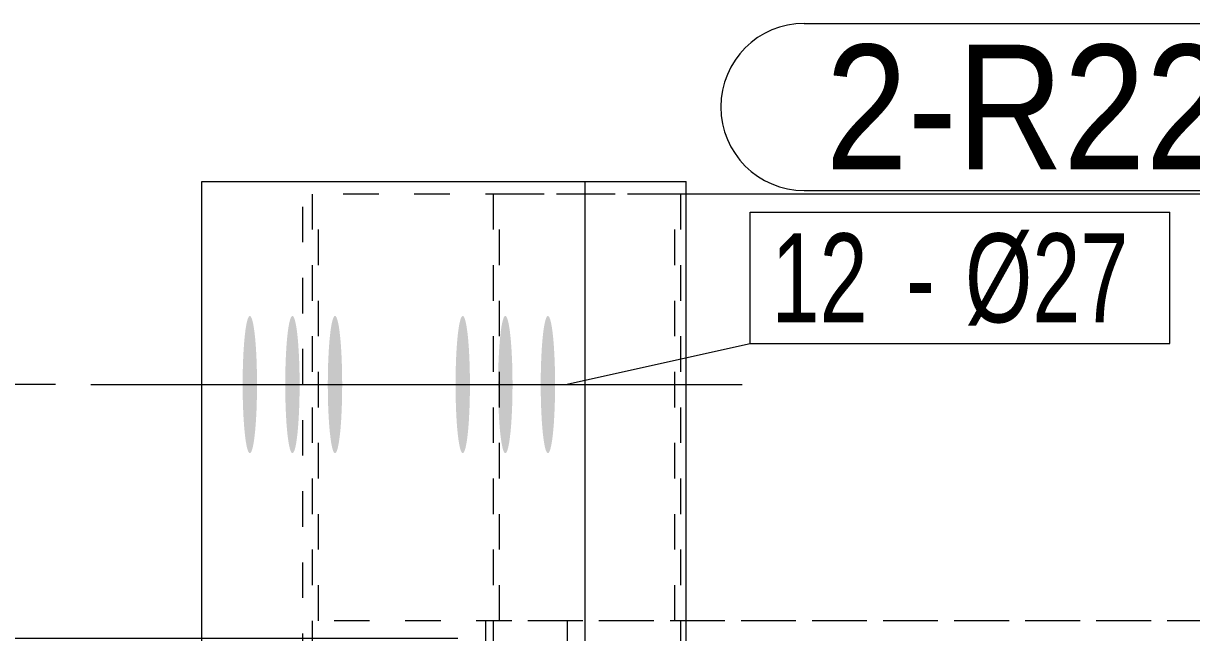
# Model space of a CAD drawing. Header units: millimetres. Extents: x 2 to 825, y 1 to 579.
# Drawn here: x 72.43 to 105.32, y 469.94 to 487.07 of the extents above; entities that cross this region are included whole.
import ezdxf

# ---------------------------------------------------------------- set-up
doc = ezdxf.new("R2010")
doc.units = ezdxf.units.MM
doc.linetypes.add('XKITLINE00', pattern=[0])
doc.linetypes.add('XKITLINE01', pattern=[4, 1, -1, 1, -1])
for name, color, linetype, lineweight in [('Bolt', 3, 'Continuous', 0), ('BoltMark', 7, 'Continuous', 0), ('Dimensions', 7, 'Continuous', 0), ('Part', 2, 'Continuous', 0), ('PartMark', 7, 'Continuous', 0)]:
    doc.layers.add(name, color=color, linetype=linetype, lineweight=lineweight)
doc.styles.add('ARIAL', font='ARIAL.TTF')
doc.styles.add('ARIAL_NARROW', font='ARIALN.TTF')

# ---------------------------------------------------------------- blocks, each defined once
blk = doc.blocks.new('*A33')
at = {"layer": 'Bolt'}
for points in [[(79.009, 476.866), (79.009, 476.819), (79.009, 476.772), (79.008, 476.725), (79.008, 476.678), (79.007, 476.631), (79.006, 476.584), (79.005, 476.537), (79.004, 476.491), (79.003, 476.445), (79.002, 476.399), (79, 476.354), (78.999, 476.309), (78.997, 476.264), (78.996, 476.22), (78.994, 476.176), (78.992, 476.132), (78.99, 476.089), (78.987, 476.047), (78.985, 476.005), (78.983, 475.963), (78.98, 475.922), (78.978, 475.882), (78.975, 475.842), (78.972, 475.803), (78.969, 475.765), (78.966, 475.727), (78.963, 475.69), (78.96, 475.654), (78.957, 475.618), (78.953, 475.584), (78.95, 475.55), (78.946, 475.517), (78.943, 475.485), (78.939, 475.453), (78.935, 475.423), (78.931, 475.393), (78.927, 475.365), (78.923, 475.337), (78.919, 475.31), (78.915, 475.284), (78.911, 475.259), (78.906, 475.236), (78.902, 475.213), (78.898, 475.191), (78.893, 475.17), (78.889, 475.151), (78.884, 475.132), (78.88, 475.114), (78.875, 475.098), (78.87, 475.082), (78.866, 475.068), (78.861, 475.055), (78.856, 475.043), (78.851, 475.032), (78.846, 475.022), (78.841, 475.013), (78.836, 475.006), (78.832, 475), (78.827, 474.994), (78.822, 474.99), (78.817, 474.987), (78.812, 474.986), (78.807, 474.985), (78.802, 474.986), (78.797, 474.987), (78.792, 474.99), (78.787, 474.994), (78.782, 475), (78.777, 475.006), (78.772, 475.013), (78.767, 475.022), (78.762, 475.032), (78.758, 475.043), (78.753, 475.055), (78.748, 475.068), (78.743, 475.082), (78.739, 475.098), (78.734, 475.114), (78.729, 475.132), (78.725, 475.151), (78.72, 475.17), (78.716, 475.191), (78.711, 475.213), (78.707, 475.236), (78.703, 475.259), (78.699, 475.284), (78.694, 475.31), (78.69, 475.337), (78.686, 475.365), (78.682, 475.393), (78.678, 475.423), (78.675, 475.453), (78.671, 475.485), (78.667, 475.517), (78.664, 475.55), (78.66, 475.584), (78.657, 475.618), (78.654, 475.654), (78.65, 475.69), (78.647, 475.727), (78.644, 475.765), (78.641, 475.803), (78.639, 475.842), (78.636, 475.882), (78.633, 475.922), (78.631, 475.963), (78.628, 476.005), (78.626, 476.047), (78.624, 476.089), (78.622, 476.132), (78.62, 476.176), (78.618, 476.22), (78.616, 476.264), (78.615, 476.309), (78.613, 476.354), (78.612, 476.399), (78.611, 476.445), (78.609, 476.491), (78.608, 476.537), (78.607, 476.584), (78.607, 476.631), (78.606, 476.678), (78.605, 476.725), (78.605, 476.772), (78.605, 476.819), (78.605, 476.866), (78.604, 476.914), (78.605, 476.961), (78.605, 477.008), (78.605, 477.056), (78.605, 477.103), (78.606, 477.15), (78.607, 477.197), (78.607, 477.243), (78.608, 477.29), (78.609, 477.336), (78.611, 477.382), (78.612, 477.428), (78.613, 477.473), (78.615, 477.519), (78.616, 477.563), (78.618, 477.608), (78.62, 477.652), (78.622, 477.695), (78.624, 477.738), (78.626, 477.781), (78.628, 477.823), (78.631, 477.864), (78.633, 477.905), (78.636, 477.945), (78.639, 477.985), (78.641, 478.024), (78.644, 478.062), (78.647, 478.1), (78.65, 478.137), (78.654, 478.173), (78.657, 478.209), (78.66, 478.243), (78.664, 478.277), (78.667, 478.31), (78.671, 478.343), (78.675, 478.374), (78.678, 478.404), (78.682, 478.434), (78.686, 478.463), (78.69, 478.49), (78.694, 478.517), (78.699, 478.543), (78.703, 478.568), (78.707, 478.592), (78.711, 478.614), (78.716, 478.636), (78.72, 478.657), (78.725, 478.677), (78.729, 478.695), (78.734, 478.713), (78.739, 478.729), (78.743, 478.745), (78.748, 478.759), (78.753, 478.772), (78.758, 478.784), (78.762, 478.795), (78.767, 478.805), (78.772, 478.814), (78.777, 478.821), (78.782, 478.828), (78.787, 478.833), (78.792, 478.837), (78.797, 478.84), (78.802, 478.842), (78.807, 478.842), (78.812, 478.842), (78.817, 478.84), (78.822, 478.837), (78.827, 478.833), (78.832, 478.828), (78.836, 478.821), (78.841, 478.814), (78.846, 478.805), (78.851, 478.795), (78.856, 478.784), (78.861, 478.772), (78.866, 478.759), (78.87, 478.745), (78.875, 478.729), (78.88, 478.713), (78.884, 478.695), (78.889, 478.677), (78.893, 478.657), (78.898, 478.636), (78.902, 478.614), (78.906, 478.592), (78.911, 478.568), (78.915, 478.543), (78.919, 478.517), (78.923, 478.49), (78.927, 478.463), (78.931, 478.434), (78.935, 478.404), (78.939, 478.374), (78.943, 478.343), (78.946, 478.31), (78.95, 478.277), (78.953, 478.243), (78.957, 478.209), (78.96, 478.173), (78.963, 478.137), (78.966, 478.1), (78.969, 478.062), (78.972, 478.024), (78.975, 477.985), (78.978, 477.945), (78.98, 477.905), (78.983, 477.864), (78.985, 477.823), (78.987, 477.781), (78.99, 477.738), (78.992, 477.695), (78.994, 477.652), (78.996, 477.608), (78.997, 477.563), (78.999, 477.519), (79, 477.473), (79.002, 477.428), (79.003, 477.382), (79.004, 477.336), (79.005, 477.29), (79.006, 477.243), (79.007, 477.197), (79.008, 477.15), (79.008, 477.103), (79.009, 477.056), (79.009, 477.008), (79.009, 476.961), (79.009, 476.914)], [(80.208, 476.866), (80.208, 476.819), (80.207, 476.772), (80.207, 476.725), (80.206, 476.678), (80.206, 476.631), (80.205, 476.584), (80.204, 476.537), (80.203, 476.491), (80.202, 476.445), (80.201, 476.399), (80.199, 476.354), (80.198, 476.309), (80.196, 476.264), (80.194, 476.22), (80.192, 476.176), (80.191, 476.132), (80.188, 476.089), (80.186, 476.047), (80.184, 476.005), (80.182, 475.963), (80.179, 475.922), (80.176, 475.882), (80.174, 475.842), (80.171, 475.803), (80.168, 475.765), (80.165, 475.727), (80.162, 475.69), (80.159, 475.654), (80.155, 475.618), (80.152, 475.584), (80.149, 475.55), (80.145, 475.517), (80.141, 475.485), (80.138, 475.453), (80.134, 475.423), (80.13, 475.393), (80.126, 475.365), (80.122, 475.337), (80.118, 475.31), (80.114, 475.284), (80.11, 475.259), (80.105, 475.236), (80.101, 475.213), (80.097, 475.191), (80.092, 475.17), (80.088, 475.151), (80.083, 475.132), (80.078, 475.114), (80.074, 475.098), (80.069, 475.082), (80.064, 475.068), (80.06, 475.055), (80.055, 475.043), (80.05, 475.032), (80.045, 475.022), (80.04, 475.013), (80.035, 475.006), (80.03, 475), (80.025, 474.994), (80.02, 474.99), (80.016, 474.987), (80.011, 474.986), (80.006, 474.985), (80.001, 474.986), (79.996, 474.987), (79.991, 474.99), (79.986, 474.994), (79.981, 475), (79.976, 475.006), (79.971, 475.013), (79.966, 475.022), (79.961, 475.032), (79.956, 475.043), (79.952, 475.055), (79.947, 475.068), (79.942, 475.082), (79.937, 475.098), (79.933, 475.114), (79.928, 475.132), (79.924, 475.151), (79.919, 475.17), (79.915, 475.191), (79.91, 475.213), (79.906, 475.236), (79.902, 475.259), (79.897, 475.284), (79.893, 475.31), (79.889, 475.337), (79.885, 475.365), (79.881, 475.393), (79.877, 475.423), (79.873, 475.453), (79.87, 475.485), (79.866, 475.517), (79.863, 475.55), (79.859, 475.584), (79.856, 475.618), (79.852, 475.654), (79.849, 475.69), (79.846, 475.727), (79.843, 475.765), (79.84, 475.803), (79.837, 475.842), (79.835, 475.882), (79.832, 475.922), (79.83, 475.963), (79.827, 476.005), (79.825, 476.047), (79.823, 476.089), (79.821, 476.132), (79.819, 476.176), (79.817, 476.22), (79.815, 476.264), (79.813, 476.309), (79.812, 476.354), (79.811, 476.399), (79.809, 476.445), (79.808, 476.491), (79.807, 476.537), (79.806, 476.584), (79.805, 476.631), (79.805, 476.678), (79.804, 476.725), (79.804, 476.772), (79.804, 476.819), (79.803, 476.866), (79.803, 476.914), (79.803, 476.961), (79.804, 477.008), (79.804, 477.056), (79.804, 477.103), (79.805, 477.15), (79.805, 477.197), (79.806, 477.243), (79.807, 477.29), (79.808, 477.336), (79.809, 477.382), (79.811, 477.428), (79.812, 477.473), (79.813, 477.519), (79.815, 477.563), (79.817, 477.608), (79.819, 477.652), (79.821, 477.695), (79.823, 477.738), (79.825, 477.781), (79.827, 477.823), (79.83, 477.864), (79.832, 477.905), (79.835, 477.945), (79.837, 477.985), (79.84, 478.024), (79.843, 478.062), (79.846, 478.1), (79.849, 478.137), (79.852, 478.173), (79.856, 478.209), (79.859, 478.243), (79.863, 478.277), (79.866, 478.31), (79.87, 478.343), (79.873, 478.374), (79.877, 478.404), (79.881, 478.434), (79.885, 478.463), (79.889, 478.49), (79.893, 478.517), (79.897, 478.543), (79.902, 478.568), (79.906, 478.592), (79.91, 478.614), (79.915, 478.636), (79.919, 478.657), (79.924, 478.677), (79.928, 478.695), (79.933, 478.713), (79.937, 478.729), (79.942, 478.745), (79.947, 478.759), (79.952, 478.772), (79.956, 478.784), (79.961, 478.795), (79.966, 478.805), (79.971, 478.814), (79.976, 478.821), (79.981, 478.828), (79.986, 478.833), (79.991, 478.837), (79.996, 478.84), (80.001, 478.842), (80.006, 478.842), (80.011, 478.842), (80.016, 478.84), (80.02, 478.837), (80.025, 478.833), (80.03, 478.828), (80.035, 478.821), (80.04, 478.814), (80.045, 478.805), (80.05, 478.795), (80.055, 478.784), (80.06, 478.772), (80.064, 478.759), (80.069, 478.745), (80.074, 478.729), (80.078, 478.713), (80.083, 478.695), (80.088, 478.677), (80.092, 478.657), (80.097, 478.636), (80.101, 478.614), (80.105, 478.592), (80.11, 478.568), (80.114, 478.543), (80.118, 478.517), (80.122, 478.49), (80.126, 478.463), (80.13, 478.434), (80.134, 478.404), (80.138, 478.374), (80.141, 478.343), (80.145, 478.31), (80.149, 478.277), (80.152, 478.243), (80.155, 478.209), (80.159, 478.173), (80.162, 478.137), (80.165, 478.1), (80.168, 478.062), (80.171, 478.024), (80.174, 477.985), (80.176, 477.945), (80.179, 477.905), (80.182, 477.864), (80.184, 477.823), (80.186, 477.781), (80.188, 477.738), (80.191, 477.695), (80.192, 477.652), (80.194, 477.608), (80.196, 477.563), (80.198, 477.519), (80.199, 477.473), (80.201, 477.428), (80.202, 477.382), (80.203, 477.336), (80.204, 477.29), (80.205, 477.243), (80.206, 477.197), (80.206, 477.15), (80.207, 477.103), (80.207, 477.056), (80.208, 477.008), (80.208, 476.961), (80.208, 476.914)], [(81.407, 476.866), (81.406, 476.819), (81.406, 476.772), (81.406, 476.725), (81.405, 476.678), (81.404, 476.631), (81.404, 476.584), (81.403, 476.537), (81.402, 476.491), (81.401, 476.445), (81.399, 476.399), (81.398, 476.354), (81.396, 476.309), (81.395, 476.264), (81.393, 476.22), (81.391, 476.176), (81.389, 476.132), (81.387, 476.089), (81.385, 476.047), (81.383, 476.005), (81.38, 475.963), (81.378, 475.922), (81.375, 475.882), (81.373, 475.842), (81.37, 475.803), (81.367, 475.765), (81.364, 475.727), (81.361, 475.69), (81.358, 475.654), (81.354, 475.618), (81.351, 475.584), (81.347, 475.55), (81.344, 475.517), (81.34, 475.485), (81.337, 475.453), (81.333, 475.423), (81.329, 475.393), (81.325, 475.365), (81.321, 475.337), (81.317, 475.31), (81.313, 475.284), (81.308, 475.259), (81.304, 475.236), (81.3, 475.213), (81.295, 475.191), (81.291, 475.17), (81.286, 475.151), (81.282, 475.132), (81.277, 475.114), (81.273, 475.098), (81.268, 475.082), (81.263, 475.068), (81.258, 475.055), (81.254, 475.043), (81.249, 475.032), (81.244, 475.022), (81.239, 475.013), (81.234, 475.006), (81.229, 475), (81.224, 474.994), (81.219, 474.99), (81.214, 474.987), (81.209, 474.986), (81.204, 474.985), (81.199, 474.986), (81.194, 474.987), (81.189, 474.99), (81.185, 474.994), (81.18, 475), (81.175, 475.006), (81.17, 475.013), (81.165, 475.022), (81.16, 475.032), (81.155, 475.043), (81.15, 475.055), (81.146, 475.068), (81.141, 475.082), (81.136, 475.098), (81.132, 475.114), (81.127, 475.132), (81.122, 475.151), (81.118, 475.17), (81.113, 475.191), (81.109, 475.213), (81.105, 475.236), (81.1, 475.259), (81.096, 475.284), (81.092, 475.31), (81.088, 475.337), (81.084, 475.365), (81.08, 475.393), (81.076, 475.423), (81.072, 475.453), (81.069, 475.485), (81.065, 475.517), (81.061, 475.55), (81.058, 475.584), (81.054, 475.618), (81.051, 475.654), (81.048, 475.69), (81.045, 475.727), (81.042, 475.765), (81.039, 475.803), (81.036, 475.842), (81.033, 475.882), (81.031, 475.922), (81.028, 475.963), (81.026, 476.005), (81.024, 476.047), (81.022, 476.089), (81.019, 476.132), (81.017, 476.176), (81.016, 476.22), (81.014, 476.264), (81.012, 476.309), (81.011, 476.354), (81.009, 476.399), (81.008, 476.445), (81.007, 476.491), (81.006, 476.537), (81.005, 476.584), (81.004, 476.631), (81.004, 476.678), (81.003, 476.725), (81.003, 476.772), (81.002, 476.819), (81.002, 476.866), (81.002, 476.914), (81.002, 476.961), (81.002, 477.008), (81.003, 477.056), (81.003, 477.103), (81.004, 477.15), (81.004, 477.197), (81.005, 477.243), (81.006, 477.29), (81.007, 477.336), (81.008, 477.382), (81.009, 477.428), (81.011, 477.473), (81.012, 477.519), (81.014, 477.563), (81.016, 477.608), (81.017, 477.652), (81.019, 477.695), (81.022, 477.738), (81.024, 477.781), (81.026, 477.823), (81.028, 477.864), (81.031, 477.905), (81.033, 477.945), (81.036, 477.985), (81.039, 478.024), (81.042, 478.062), (81.045, 478.1), (81.048, 478.137), (81.051, 478.173), (81.054, 478.209), (81.058, 478.243), (81.061, 478.277), (81.065, 478.31), (81.069, 478.343), (81.072, 478.374), (81.076, 478.404), (81.08, 478.434), (81.084, 478.463), (81.088, 478.49), (81.092, 478.517), (81.096, 478.543), (81.1, 478.568), (81.105, 478.592), (81.109, 478.614), (81.113, 478.636), (81.118, 478.657), (81.122, 478.677), (81.127, 478.695), (81.132, 478.713), (81.136, 478.729), (81.141, 478.745), (81.146, 478.759), (81.15, 478.772), (81.155, 478.784), (81.16, 478.795), (81.165, 478.805), (81.17, 478.814), (81.175, 478.821), (81.18, 478.828), (81.185, 478.833), (81.189, 478.837), (81.194, 478.84), (81.199, 478.842), (81.204, 478.842), (81.209, 478.842), (81.214, 478.84), (81.219, 478.837), (81.224, 478.833), (81.229, 478.828), (81.234, 478.821), (81.239, 478.814), (81.244, 478.805), (81.249, 478.795), (81.254, 478.784), (81.258, 478.772), (81.263, 478.759), (81.268, 478.745), (81.273, 478.729), (81.277, 478.713), (81.282, 478.695), (81.286, 478.677), (81.291, 478.657), (81.295, 478.636), (81.3, 478.614), (81.304, 478.592), (81.308, 478.568), (81.313, 478.543), (81.317, 478.517), (81.321, 478.49), (81.325, 478.463), (81.329, 478.434), (81.333, 478.404), (81.337, 478.374), (81.34, 478.343), (81.344, 478.31), (81.347, 478.277), (81.351, 478.243), (81.354, 478.209), (81.358, 478.173), (81.361, 478.137), (81.364, 478.1), (81.367, 478.062), (81.37, 478.024), (81.373, 477.985), (81.375, 477.945), (81.378, 477.905), (81.38, 477.864), (81.383, 477.823), (81.385, 477.781), (81.387, 477.738), (81.389, 477.695), (81.391, 477.652), (81.393, 477.608), (81.395, 477.563), (81.396, 477.519), (81.398, 477.473), (81.399, 477.428), (81.401, 477.382), (81.402, 477.336), (81.403, 477.29), (81.404, 477.243), (81.404, 477.197), (81.405, 477.15), (81.406, 477.103), (81.406, 477.056), (81.406, 477.008), (81.407, 476.961), (81.407, 476.914)], [(85.003, 476.866), (85.003, 476.819), (85.003, 476.772), (85.002, 476.725), (85.002, 476.678), (85.001, 476.631), (85, 476.584), (84.999, 476.537), (84.998, 476.491), (84.997, 476.445), (84.996, 476.399), (84.994, 476.354), (84.993, 476.309), (84.991, 476.264), (84.99, 476.22), (84.988, 476.176), (84.986, 476.132), (84.984, 476.089), (84.981, 476.047), (84.979, 476.005), (84.977, 475.963), (84.974, 475.922), (84.972, 475.882), (84.969, 475.842), (84.966, 475.803), (84.963, 475.765), (84.96, 475.727), (84.957, 475.69), (84.954, 475.654), (84.951, 475.618), (84.947, 475.584), (84.944, 475.55), (84.94, 475.517), (84.937, 475.485), (84.933, 475.453), (84.929, 475.423), (84.925, 475.393), (84.921, 475.365), (84.917, 475.337), (84.913, 475.31), (84.909, 475.284), (84.905, 475.259), (84.9, 475.236), (84.896, 475.213), (84.892, 475.191), (84.887, 475.17), (84.883, 475.151), (84.878, 475.132), (84.874, 475.114), (84.869, 475.098), (84.864, 475.082), (84.859, 475.068), (84.855, 475.055), (84.85, 475.043), (84.845, 475.032), (84.84, 475.022), (84.835, 475.013), (84.83, 475.006), (84.826, 475), (84.821, 474.994), (84.816, 474.99), (84.811, 474.987), (84.806, 474.986), (84.801, 474.985), (84.796, 474.986), (84.791, 474.987), (84.786, 474.99), (84.781, 474.994), (84.776, 475), (84.771, 475.006), (84.766, 475.013), (84.761, 475.022), (84.756, 475.032), (84.752, 475.043), (84.747, 475.055), (84.742, 475.068), (84.737, 475.082), (84.733, 475.098), (84.728, 475.114), (84.723, 475.132), (84.719, 475.151), (84.714, 475.17), (84.71, 475.191), (84.705, 475.213), (84.701, 475.236), (84.697, 475.259), (84.693, 475.284), (84.688, 475.31), (84.684, 475.337), (84.68, 475.365), (84.676, 475.393), (84.672, 475.423), (84.669, 475.453), (84.665, 475.485), (84.661, 475.517), (84.658, 475.55), (84.654, 475.584), (84.651, 475.618), (84.648, 475.654), (84.644, 475.69), (84.641, 475.727), (84.638, 475.765), (84.635, 475.803), (84.633, 475.842), (84.63, 475.882), (84.627, 475.922), (84.625, 475.963), (84.622, 476.005), (84.62, 476.047), (84.618, 476.089), (84.616, 476.132), (84.614, 476.176), (84.612, 476.22), (84.61, 476.264), (84.609, 476.309), (84.607, 476.354), (84.606, 476.399), (84.605, 476.445), (84.603, 476.491), (84.602, 476.537), (84.601, 476.584), (84.601, 476.631), (84.6, 476.678), (84.599, 476.725), (84.599, 476.772), (84.599, 476.819), (84.599, 476.866), (84.598, 476.914), (84.599, 476.961), (84.599, 477.008), (84.599, 477.056), (84.599, 477.103), (84.6, 477.15), (84.601, 477.197), (84.601, 477.243), (84.602, 477.29), (84.603, 477.336), (84.605, 477.382), (84.606, 477.428), (84.607, 477.473), (84.609, 477.519), (84.61, 477.563), (84.612, 477.608), (84.614, 477.652), (84.616, 477.695), (84.618, 477.738), (84.62, 477.781), (84.622, 477.823), (84.625, 477.864), (84.627, 477.905), (84.63, 477.945), (84.633, 477.985), (84.635, 478.024), (84.638, 478.062), (84.641, 478.1), (84.644, 478.137), (84.648, 478.173), (84.651, 478.209), (84.654, 478.243), (84.658, 478.277), (84.661, 478.31), (84.665, 478.343), (84.669, 478.374), (84.672, 478.404), (84.676, 478.434), (84.68, 478.463), (84.684, 478.49), (84.688, 478.517), (84.693, 478.543), (84.697, 478.568), (84.701, 478.592), (84.705, 478.614), (84.71, 478.636), (84.714, 478.657), (84.719, 478.677), (84.723, 478.695), (84.728, 478.713), (84.733, 478.729), (84.737, 478.745), (84.742, 478.759), (84.747, 478.772), (84.752, 478.784), (84.756, 478.795), (84.761, 478.805), (84.766, 478.814), (84.771, 478.821), (84.776, 478.828), (84.781, 478.833), (84.786, 478.837), (84.791, 478.84), (84.796, 478.842), (84.801, 478.842), (84.806, 478.842), (84.811, 478.84), (84.816, 478.837), (84.821, 478.833), (84.826, 478.828), (84.83, 478.821), (84.835, 478.814), (84.84, 478.805), (84.845, 478.795), (84.85, 478.784), (84.855, 478.772), (84.859, 478.759), (84.864, 478.745), (84.869, 478.729), (84.874, 478.713), (84.878, 478.695), (84.883, 478.677), (84.887, 478.657), (84.892, 478.636), (84.896, 478.614), (84.9, 478.592), (84.905, 478.568), (84.909, 478.543), (84.913, 478.517), (84.917, 478.49), (84.921, 478.463), (84.925, 478.434), (84.929, 478.404), (84.933, 478.374), (84.937, 478.343), (84.94, 478.31), (84.944, 478.277), (84.947, 478.243), (84.951, 478.209), (84.954, 478.173), (84.957, 478.137), (84.96, 478.1), (84.963, 478.062), (84.966, 478.024), (84.969, 477.985), (84.972, 477.945), (84.974, 477.905), (84.977, 477.864), (84.979, 477.823), (84.981, 477.781), (84.984, 477.738), (84.986, 477.695), (84.988, 477.652), (84.99, 477.608), (84.991, 477.563), (84.993, 477.519), (84.994, 477.473), (84.996, 477.428), (84.997, 477.382), (84.998, 477.336), (84.999, 477.29), (85, 477.243), (85.001, 477.197), (85.002, 477.15), (85.002, 477.103), (85.003, 477.056), (85.003, 477.008), (85.003, 476.961), (85.003, 476.914)], [(86.202, 476.866), (86.202, 476.819), (86.201, 476.772), (86.201, 476.725), (86.2, 476.678), (86.2, 476.631), (86.199, 476.584), (86.198, 476.537), (86.197, 476.491), (86.196, 476.445), (86.195, 476.399), (86.193, 476.354), (86.192, 476.309), (86.19, 476.264), (86.188, 476.22), (86.186, 476.176), (86.185, 476.132), (86.182, 476.089), (86.18, 476.047), (86.178, 476.005), (86.176, 475.963), (86.173, 475.922), (86.17, 475.882), (86.168, 475.842), (86.165, 475.803), (86.162, 475.765), (86.159, 475.727), (86.156, 475.69), (86.153, 475.654), (86.149, 475.618), (86.146, 475.584), (86.143, 475.55), (86.139, 475.517), (86.135, 475.485), (86.132, 475.453), (86.128, 475.423), (86.124, 475.393), (86.12, 475.365), (86.116, 475.337), (86.112, 475.31), (86.108, 475.284), (86.104, 475.259), (86.099, 475.236), (86.095, 475.213), (86.091, 475.191), (86.086, 475.17), (86.082, 475.151), (86.077, 475.132), (86.072, 475.114), (86.068, 475.098), (86.063, 475.082), (86.058, 475.068), (86.054, 475.055), (86.049, 475.043), (86.044, 475.032), (86.039, 475.022), (86.034, 475.013), (86.029, 475.006), (86.024, 475), (86.019, 474.994), (86.014, 474.99), (86.009, 474.987), (86.005, 474.986), (86, 474.985), (85.995, 474.986), (85.99, 474.987), (85.985, 474.99), (85.98, 474.994), (85.975, 475), (85.97, 475.006), (85.965, 475.013), (85.96, 475.022), (85.955, 475.032), (85.95, 475.043), (85.946, 475.055), (85.941, 475.068), (85.936, 475.082), (85.931, 475.098), (85.927, 475.114), (85.922, 475.132), (85.918, 475.151), (85.913, 475.17), (85.909, 475.191), (85.904, 475.213), (85.9, 475.236), (85.896, 475.259), (85.891, 475.284), (85.887, 475.31), (85.883, 475.337), (85.879, 475.365), (85.875, 475.393), (85.871, 475.423), (85.867, 475.453), (85.864, 475.485), (85.86, 475.517), (85.857, 475.55), (85.853, 475.584), (85.85, 475.618), (85.846, 475.654), (85.843, 475.69), (85.84, 475.727), (85.837, 475.765), (85.834, 475.803), (85.831, 475.842), (85.829, 475.882), (85.826, 475.922), (85.824, 475.963), (85.821, 476.005), (85.819, 476.047), (85.817, 476.089), (85.815, 476.132), (85.813, 476.176), (85.811, 476.22), (85.809, 476.264), (85.807, 476.309), (85.806, 476.354), (85.805, 476.399), (85.803, 476.445), (85.802, 476.491), (85.801, 476.537), (85.8, 476.584), (85.799, 476.631), (85.799, 476.678), (85.798, 476.725), (85.798, 476.772), (85.798, 476.819), (85.797, 476.866), (85.797, 476.914), (85.797, 476.961), (85.798, 477.008), (85.798, 477.056), (85.798, 477.103), (85.799, 477.15), (85.799, 477.197), (85.8, 477.243), (85.801, 477.29), (85.802, 477.336), (85.803, 477.382), (85.805, 477.428), (85.806, 477.473), (85.807, 477.519), (85.809, 477.563), (85.811, 477.608), (85.813, 477.652), (85.815, 477.695), (85.817, 477.738), (85.819, 477.781), (85.821, 477.823), (85.824, 477.864), (85.826, 477.905), (85.829, 477.945), (85.831, 477.985), (85.834, 478.024), (85.837, 478.062), (85.84, 478.1), (85.843, 478.137), (85.846, 478.173), (85.85, 478.209), (85.853, 478.243), (85.857, 478.277), (85.86, 478.31), (85.864, 478.343), (85.867, 478.374), (85.871, 478.404), (85.875, 478.434), (85.879, 478.463), (85.883, 478.49), (85.887, 478.517), (85.891, 478.543), (85.896, 478.568), (85.9, 478.592), (85.904, 478.614), (85.909, 478.636), (85.913, 478.657), (85.918, 478.677), (85.922, 478.695), (85.927, 478.713), (85.931, 478.729), (85.936, 478.745), (85.941, 478.759), (85.946, 478.772), (85.95, 478.784), (85.955, 478.795), (85.96, 478.805), (85.965, 478.814), (85.97, 478.821), (85.975, 478.828), (85.98, 478.833), (85.985, 478.837), (85.99, 478.84), (85.995, 478.842), (86, 478.842), (86.005, 478.842), (86.009, 478.84), (86.014, 478.837), (86.019, 478.833), (86.024, 478.828), (86.029, 478.821), (86.034, 478.814), (86.039, 478.805), (86.044, 478.795), (86.049, 478.784), (86.054, 478.772), (86.058, 478.759), (86.063, 478.745), (86.068, 478.729), (86.072, 478.713), (86.077, 478.695), (86.082, 478.677), (86.086, 478.657), (86.091, 478.636), (86.095, 478.614), (86.099, 478.592), (86.104, 478.568), (86.108, 478.543), (86.112, 478.517), (86.116, 478.49), (86.12, 478.463), (86.124, 478.434), (86.128, 478.404), (86.132, 478.374), (86.135, 478.343), (86.139, 478.31), (86.143, 478.277), (86.146, 478.243), (86.149, 478.209), (86.153, 478.173), (86.156, 478.137), (86.159, 478.1), (86.162, 478.062), (86.165, 478.024), (86.168, 477.985), (86.17, 477.945), (86.173, 477.905), (86.176, 477.864), (86.178, 477.823), (86.18, 477.781), (86.182, 477.738), (86.185, 477.695), (86.186, 477.652), (86.188, 477.608), (86.19, 477.563), (86.192, 477.519), (86.193, 477.473), (86.195, 477.428), (86.196, 477.382), (86.197, 477.336), (86.198, 477.29), (86.199, 477.243), (86.2, 477.197), (86.2, 477.15), (86.201, 477.103), (86.201, 477.056), (86.202, 477.008), (86.202, 476.961), (86.202, 476.914)], [(87.401, 476.866), (87.4, 476.819), (87.4, 476.772), (87.4, 476.725), (87.399, 476.678), (87.398, 476.631), (87.398, 476.584), (87.397, 476.537), (87.396, 476.491), (87.395, 476.445), (87.393, 476.399), (87.392, 476.354), (87.39, 476.309), (87.389, 476.264), (87.387, 476.22), (87.385, 476.176), (87.383, 476.132), (87.381, 476.089), (87.379, 476.047), (87.377, 476.005), (87.374, 475.963), (87.372, 475.922), (87.369, 475.882), (87.367, 475.842), (87.364, 475.803), (87.361, 475.765), (87.358, 475.727), (87.355, 475.69), (87.352, 475.654), (87.348, 475.618), (87.345, 475.584), (87.341, 475.55), (87.338, 475.517), (87.334, 475.485), (87.331, 475.453), (87.327, 475.423), (87.323, 475.393), (87.319, 475.365), (87.315, 475.337), (87.311, 475.31), (87.307, 475.284), (87.302, 475.259), (87.298, 475.236), (87.294, 475.213), (87.289, 475.191), (87.285, 475.17), (87.28, 475.151), (87.276, 475.132), (87.271, 475.114), (87.267, 475.098), (87.262, 475.082), (87.257, 475.068), (87.252, 475.055), (87.248, 475.043), (87.243, 475.032), (87.238, 475.022), (87.233, 475.013), (87.228, 475.006), (87.223, 475), (87.218, 474.994), (87.213, 474.99), (87.208, 474.987), (87.203, 474.986), (87.198, 474.985), (87.193, 474.986), (87.188, 474.987), (87.183, 474.99), (87.179, 474.994), (87.174, 475), (87.169, 475.006), (87.164, 475.013), (87.159, 475.022), (87.154, 475.032), (87.149, 475.043), (87.144, 475.055), (87.14, 475.068), (87.135, 475.082), (87.13, 475.098), (87.126, 475.114), (87.121, 475.132), (87.116, 475.151), (87.112, 475.17), (87.107, 475.191), (87.103, 475.213), (87.099, 475.236), (87.094, 475.259), (87.09, 475.284), (87.086, 475.31), (87.082, 475.337), (87.078, 475.365), (87.074, 475.393), (87.07, 475.423), (87.066, 475.453), (87.063, 475.485), (87.059, 475.517), (87.055, 475.55), (87.052, 475.584), (87.048, 475.618), (87.045, 475.654), (87.042, 475.69), (87.039, 475.727), (87.036, 475.765), (87.033, 475.803), (87.03, 475.842), (87.027, 475.882), (87.025, 475.922), (87.022, 475.963), (87.02, 476.005), (87.018, 476.047), (87.015, 476.089), (87.013, 476.132), (87.011, 476.176), (87.01, 476.22), (87.008, 476.264), (87.006, 476.309), (87.005, 476.354), (87.003, 476.399), (87.002, 476.445), (87.001, 476.491), (87, 476.537), (86.999, 476.584), (86.998, 476.631), (86.998, 476.678), (86.997, 476.725), (86.997, 476.772), (86.996, 476.819), (86.996, 476.866), (86.996, 476.914), (86.996, 476.961), (86.996, 477.008), (86.997, 477.056), (86.997, 477.103), (86.998, 477.15), (86.998, 477.197), (86.999, 477.243), (87, 477.29), (87.001, 477.336), (87.002, 477.382), (87.003, 477.428), (87.005, 477.473), (87.006, 477.519), (87.008, 477.563), (87.01, 477.608), (87.011, 477.652), (87.013, 477.695), (87.015, 477.738), (87.018, 477.781), (87.02, 477.823), (87.022, 477.864), (87.025, 477.905), (87.027, 477.945), (87.03, 477.985), (87.033, 478.024), (87.036, 478.062), (87.039, 478.1), (87.042, 478.137), (87.045, 478.173), (87.048, 478.209), (87.052, 478.243), (87.055, 478.277), (87.059, 478.31), (87.063, 478.343), (87.066, 478.374), (87.07, 478.404), (87.074, 478.434), (87.078, 478.463), (87.082, 478.49), (87.086, 478.517), (87.09, 478.543), (87.094, 478.568), (87.099, 478.592), (87.103, 478.614), (87.107, 478.636), (87.112, 478.657), (87.116, 478.677), (87.121, 478.695), (87.126, 478.713), (87.13, 478.729), (87.135, 478.745), (87.14, 478.759), (87.144, 478.772), (87.149, 478.784), (87.154, 478.795), (87.159, 478.805), (87.164, 478.814), (87.169, 478.821), (87.174, 478.828), (87.179, 478.833), (87.183, 478.837), (87.188, 478.84), (87.193, 478.842), (87.198, 478.842), (87.203, 478.842), (87.208, 478.84), (87.213, 478.837), (87.218, 478.833), (87.223, 478.828), (87.228, 478.821), (87.233, 478.814), (87.238, 478.805), (87.243, 478.795), (87.248, 478.784), (87.252, 478.772), (87.257, 478.759), (87.262, 478.745), (87.267, 478.729), (87.271, 478.713), (87.276, 478.695), (87.28, 478.677), (87.285, 478.657), (87.289, 478.636), (87.294, 478.614), (87.298, 478.592), (87.302, 478.568), (87.307, 478.543), (87.311, 478.517), (87.315, 478.49), (87.319, 478.463), (87.323, 478.434), (87.327, 478.404), (87.331, 478.374), (87.334, 478.343), (87.338, 478.31), (87.341, 478.277), (87.345, 478.243), (87.348, 478.209), (87.352, 478.173), (87.355, 478.137), (87.358, 478.1), (87.361, 478.062), (87.364, 478.024), (87.367, 477.985), (87.369, 477.945), (87.372, 477.905), (87.374, 477.864), (87.377, 477.823), (87.379, 477.781), (87.381, 477.738), (87.383, 477.695), (87.385, 477.652), (87.387, 477.608), (87.389, 477.563), (87.39, 477.519), (87.392, 477.473), (87.393, 477.428), (87.395, 477.382), (87.396, 477.336), (87.397, 477.29), (87.398, 477.243), (87.398, 477.197), (87.399, 477.15), (87.4, 477.103), (87.4, 477.056), (87.4, 477.008), (87.401, 476.961), (87.401, 476.914)]]:
    blk.add_hatch(color=3, dxfattribs=at).paths.add_polyline_path(points, flags=17)
at = {"layer": 'Bolt', "color": 3, "linetype": 'XKITLINE00', "lineweight": 0}
for p, q in [((74.332, 476.914), (84.276, 476.914)), ((75.53, 476.914), (85.475, 476.914)), ((76.729, 476.914), (86.674, 476.914)), ((80.326, 476.914), (90.27, 476.914)), ((81.524, 476.914), (91.469, 476.914)), ((82.723, 476.914), (92.668, 476.914))]:
    blk.add_line(p, q, dxfattribs=at)
blk = doc.blocks.new('*A34')
at = {"layer": 'Part', "color": 7, "linetype": 'XKITLINE01', "lineweight": 0}
for p, q in [((85.665, 457.271), (85.665, 482.271)), ((91.089, 482.271), (85.665, 482.271)), ((85.831, 470.271), (85.831, 482.271)), ((90.773, 470.271), (90.773, 482.271)), ((90.939, 457.271), (90.939, 482.271)), ((597.636, 470.271), (85.831, 470.271))]:
    blk.add_line(p, q, dxfattribs=at)
at = {"layer": 'Part', "color": 2, "linetype": 'XKITLINE00', "lineweight": 0}
blk.add_line((597.636, 482.271), (91.089, 482.271), dxfattribs=at)
blk = doc.blocks.new('*A46')
at = {"layer": 'Part', "color": 2, "linetype": 'XKITLINE00', "lineweight": 0}
for p, q in [((77.458, 482.628), (91.089, 482.628)), ((77.458, 456.914), (77.458, 482.628)), ((88.247, 456.914), (88.247, 482.628)), ((91.089, 456.914), (91.089, 482.628))]:
    blk.add_line(p, q, dxfattribs=at)
at = {"layer": 'Part', "color": 7, "linetype": 'XKITLINE01', "lineweight": 0}
blk.add_line((80.3, 456.914), (80.3, 482.628), dxfattribs=at)
blk = doc.blocks.new('*A47')
at = {"layer": 'Part', "color": 7, "linetype": 'XKITLINE01', "lineweight": 0}
for p, q in [((362.437, 482.271), (80.57, 482.271)), ((80.57, 457.271), (80.57, 482.271)), ((80.741, 470.271), (80.741, 482.271)), ((362.18, 470.271), (80.741, 470.271)), ((85.446, 470.271), (85.446, 469.271)), ((87.751, 469.271), (87.751, 470.271))]:
    blk.add_line(p, q, dxfattribs=at)
blk = doc.blocks.new('*A117')
at = {"layer": 'Dimensions', "color": 7, "linetype": 'XKITLINE00', "lineweight": 0}
for p, q in [((60.816, 470.619), (62.514, 468.922)), ((84.665, 469.771), (58.815, 469.771)), ((61.665, 462.628), (61.665, 469.771)), ((60.816, 463.476), (62.514, 461.779)), ((73.332, 462.628), (58.815, 462.628))]:
    blk.add_line(p, q, dxfattribs=at)
at = {"layer": 'Dimensions', "color": 3}
for p in [(61.665, 469.771), (61.665, 462.628)]:
    blk.add_point(p, dxfattribs=at)
at = {"layer": 'Dimensions', "color": 3, "style": 'ARIAL', "width": 0.85}
blk.add_text('50', height=3, rotation=90.0002, dxfattribs=at).set_placement((60.315, 463.974))
blk = doc.blocks.new('*A118')
at = {"layer": 'Dimensions', "color": 7, "linetype": 'XKITLINE00', "lineweight": 0}
for p, q in [((60.816, 477.762), (62.514, 476.065)), ((73.332, 476.914), (58.815, 476.914)), ((61.665, 469.771), (61.665, 476.914)), ((60.816, 470.619), (62.514, 468.922)), ((84.665, 469.771), (58.815, 469.771))]:
    blk.add_line(p, q, dxfattribs=at)
at = {"layer": 'Dimensions', "color": 3}
for p in [(61.665, 476.914), (61.665, 469.771)]:
    blk.add_point(p, dxfattribs=at)
at = {"layer": 'Dimensions', "color": 3, "style": 'ARIAL', "width": 0.85}
blk.add_text('50', height=3, rotation=90.0002, dxfattribs=at).set_placement((60.315, 471.117))
blk = doc.blocks.new('*A122')
at = {"layer": 'BoltMark', "color": 7, "linetype": 'XKITLINE00', "lineweight": 0}
for p, q in [((92.892, 481.764), (104.708, 481.764)), ((92.892, 478.064), (92.892, 481.764)), ((104.708, 478.064), (104.708, 481.764)), ((87.696, 476.914), (92.892, 478.064)), ((92.892, 478.064), (104.708, 478.064))]:
    blk.add_line(p, q, dxfattribs=at)
at = {"layer": 'BoltMark', "color": 3, "style": 'ARIAL_NARROW', "width": 0.85}
for s, p in [('12', (93.492, 478.664)), ('Ø27', (98.941, 478.664)), ('-', (97.281, 478.664))]:
    blk.add_text(s, height=2.5, dxfattribs=at).set_placement(p)
blk = doc.blocks.new('*A134')
at = {"layer": 'PartMark', "color": 7, "linetype": 'XKITLINE00', "lineweight": 0}
for p, q in [((94.415, 487.071), (118.064, 487.071)), ((94.415, 482.371), (118.064, 482.371))]:
    blk.add_line(p, q, dxfattribs=at)
for centre, start, end in [((94.415, 484.721), 90, 270), ((118.064, 484.721), 270, 90)]:
    blk.add_arc(centre, 2.35, start, end, dxfattribs=at)
at = {"layer": 'PartMark', "color": 1, "style": 'ARIAL', "width": 0.85}
blk.add_text('2-R22', height=3.5, dxfattribs=at).set_placement((95.015, 482.971))
at = {"layer": 'PartMark', "color": 3, "style": 'ARIAL', "width": 0.85}
for s, p in [('/', (108.776, 482.971)), ('171', (110.788, 482.971))]:
    blk.add_text(s, height=3, dxfattribs=at).set_placement(p)

msp = doc.modelspace()

# ---------------------------------------------------------------- block references
at = {"lineweight": 0}
for name in ['*A134', '*A46', '*A47', '*A122', '*A33', '*A118', '*A117']:
    msp.add_blockref(name, (0, 0), dxfattribs=at)
at = {"layer": 'Part', "lineweight": 0}
msp.add_blockref('*A34', (0, 0), dxfattribs=at)

doc.saveas('drawing.dxf')
